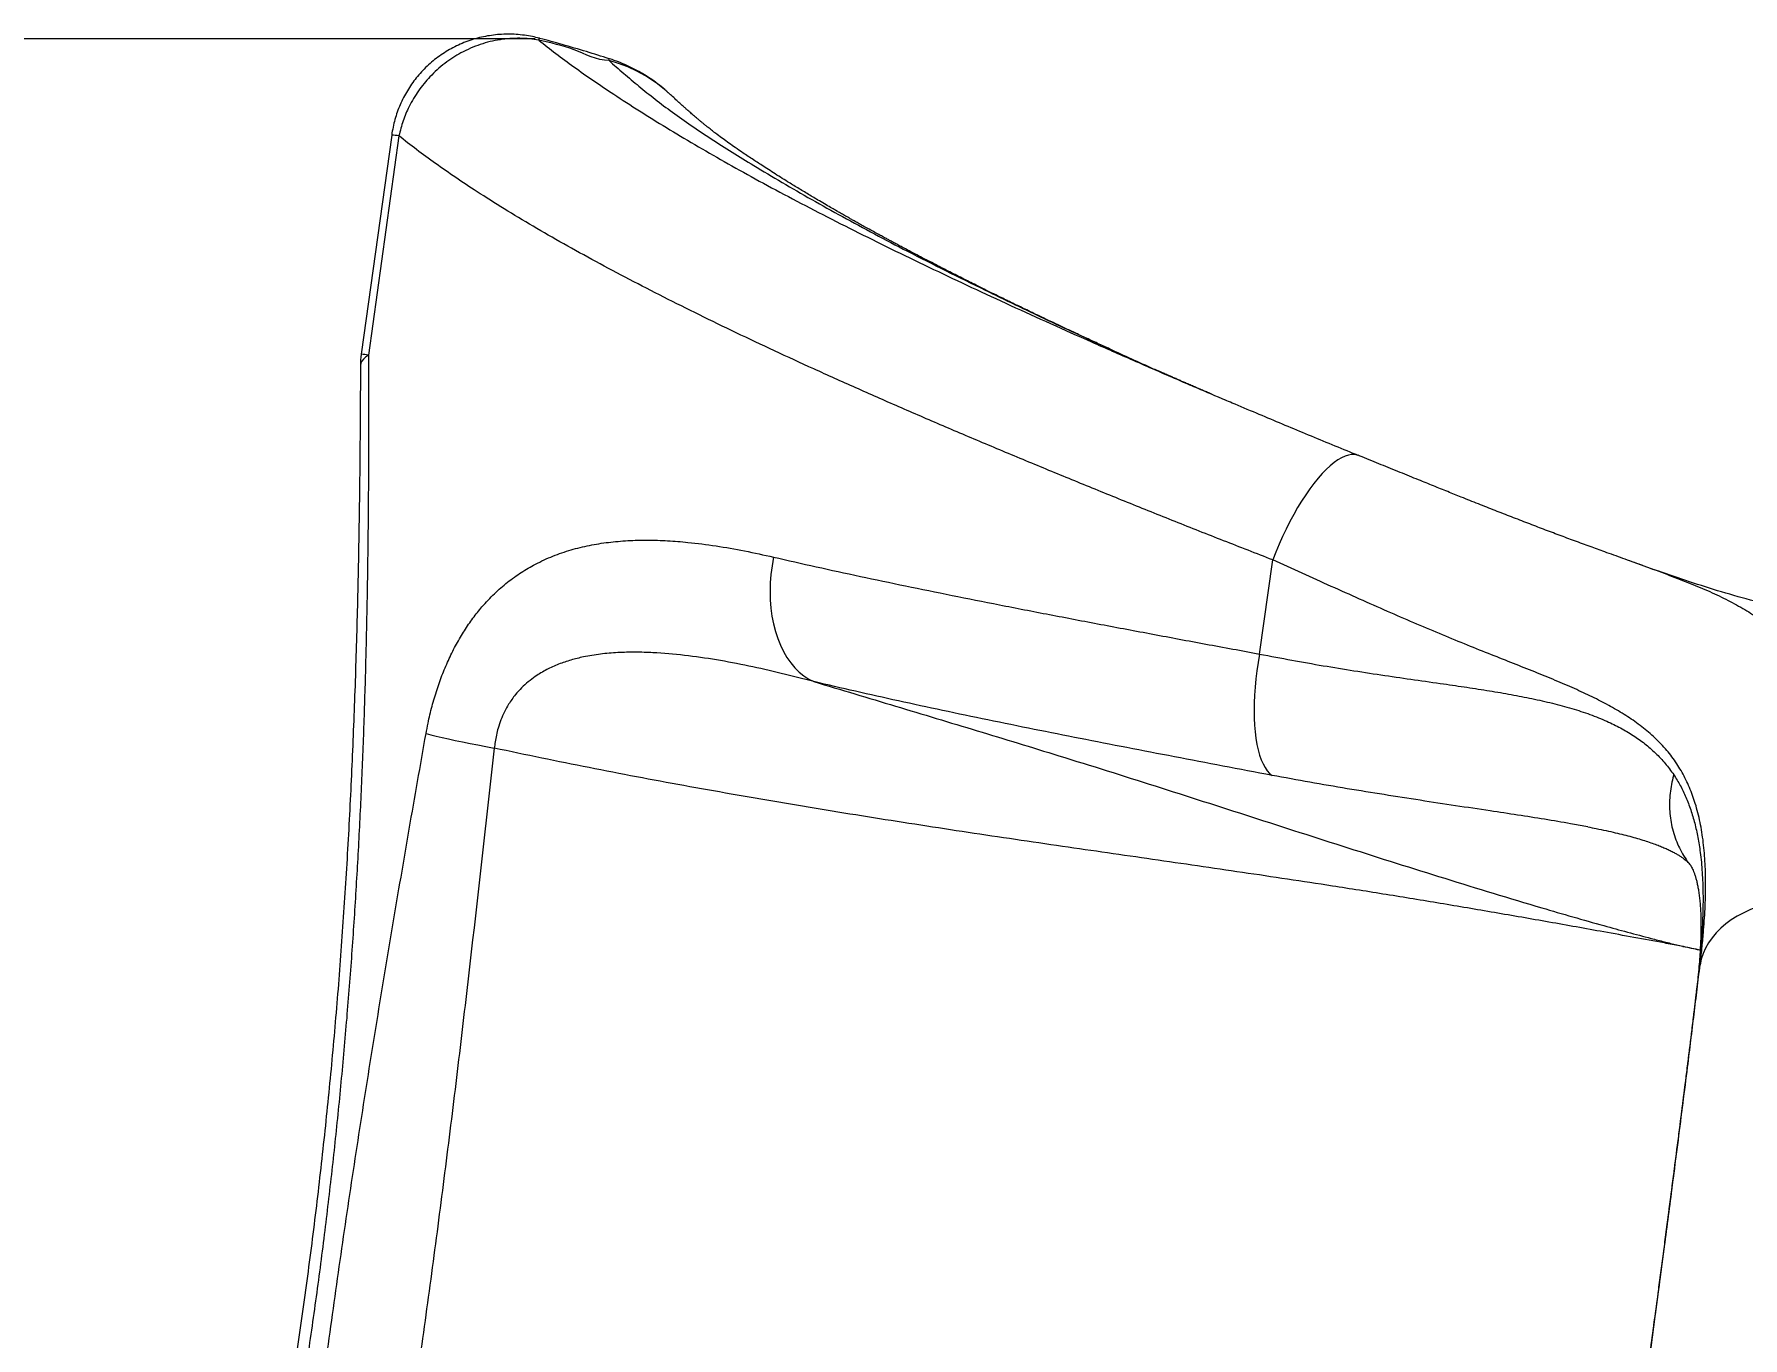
# Model space of a CAD drawing. Header units: millimetres. Extents: x -7151 to 6134, y -5040 to 5562.
# Drawn here: x -2686 to -1685, y 2914 to 3678 of the extents above; entities that cross this region are included whole.
import ezdxf

# ---------------------------------------------------------------- set-up
doc = ezdxf.new("R2010")
doc.units = ezdxf.units.MM
doc.layers.add('DIKOM_ОБЪЕКТ', color=7, linetype='Continuous')
doc.layers.add('DIKOM_РАЗМЕР_ОБЪЕКТА', color=7, linetype='Continuous')
doc.styles.add('style1', font='arial.ttf', dxfattribs={"width": 0.8})
doc.dimstyles.new('1-50', dxfattribs={"dimtxt": 300, "dimasz": 200, "dimexe": 100, "dimexo": 0, "dimgap": 100, "dimtad": 1, "dimtxsty": 'style1', "dimcen": 200, "dimclrd": 7, "dimclre": 7, "dimclrt": 7, "dimadec": 1, "dimazin": 2, "dimtfac": 1, "dimtmove": 0, "dimatfit": 2, "dimfxl": 0, "dimlwd": 25, "dimlwe": 18, "dimarcsym": 0})

# ---------------------------------------------------------------- blocks, each defined once
blk = doc.blocks.new('*D1')
at = {"layer": 'Defpoints', "color": 0, "transparency": 16777216}
for p in [(-2392.4, 3674.7), (-6010.8, -1738.9), (-3202.9, -1738.9)]:
    blk.add_point(p, dxfattribs=at)
at = {"layer": 'DIKOM_РАЗМЕР_ОБЪЕКТА', "color": 7, "lineweight": 18, "transparency": 16777216}
for p, q in [((-2392.4, 3674.7), (-6110.8, 3674.7)), ((-3202.9, -1738.9), (-6110.8, -1738.9))]:
    blk.add_line(p, q, dxfattribs=at)
at = {"layer": 'DIKOM_РАЗМЕР_ОБЪЕКТА', "color": 7, "lineweight": 25, "transparency": 16777216}
blk.add_line((-6010.8, 3474.7), (-6010.8, -1538.9), dxfattribs=at)
at = {"layer": 'DIKOM_РАЗМЕР_ОБЪЕКТА', "color": 7, "transparency": 16777216}
for points in [[(-6044.2, 3474.7), (-5977.5, 3474.7), (-6010.8, 3674.7)], [(-6044.2, -1538.9), (-5977.5, -1538.9), (-6010.8, -1738.9)]]:
    blk.add_solid(points, dxfattribs=at)
at = {"layer": 'DIKOM_РАЗМЕР_ОБЪЕКТА', "color": 7, "transparency": 16777216, "insert": (-6264, 967.9), "char_height": 300, "attachment_point": 5, "rotation": 90, "style": 'style1'}
blk.add_mtext('5400', dxfattribs=at)

msp = doc.modelspace()

# ---------------------------------------------------------------- linework, layer by layer
at = {"layer": 'DIKOM_ОБЪЕКТ', "color": 7, "linetype": 'Continuous', "lineweight": 15}
for p, q in [((-2349.113, 3662.121), (-2349.153, 3662.134)), ((-2314.088, 3642.905), (-2314.439, 3643.241)), ((-2476.378, 3618.425), (-2494.238, 3490.041)), ((-2472.182, 3617.948), (-2490.042, 3489.565)), ((-1967.949, 3314.436), (-1960.281, 3369.558)), ((-1775.692, 3213.126), (-1776.876, 3213.348)), ((-1711.934, 3118.167), (-1709.958, 3132.366)), ((-1712.121, 3116.847), (-1711.934, 3118.167))]:
    msp.add_line(p, q, dxfattribs=at)
at = {"layer": 'DIKOM_ОБЪЕКТ', "color": 7, "linetype": 'Continuous', "lineweight": 15, "flags": 128}
for points in [[(-2314.439, 3643.241), (-2315.648, 3644.398), (-2321.495, 3649.034), (-2327.763, 3653.132), (-2332.791, 3655.883), (-2338.002, 3658.292), (-2343.471, 3660.374), (-2349.082, 3662.072), (-2349.082, 3662.072), (-2349.082, 3662.072)], [(-2490.042, 3489.565), (-2491.652, 3488.413), (-2492.931, 3487.224), (-2493.871, 3486.006), (-2494.465, 3484.769), (-2494.709, 3483.52), (-2494.715, 3483.284)], [(-1910.308, 3430.736), (-1910.751, 3430.9), (-1912.375, 3431.261), (-1914.12, 3431.295), (-1915.979, 3431.001), (-1917.943, 3430.381), (-1920.001, 3429.437), (-1922.143, 3428.175), (-1924.359, 3426.602), (-1926.637, 3424.724), (-1928.966, 3422.551), (-1931.334, 3420.095), (-1933.729, 3417.367), (-1936.14, 3414.381), (-1938.554, 3411.152), (-1940.959, 3407.697), (-1943.344, 3404.032), (-1945.695, 3400.176), (-1948.002, 3396.149), (-1950.253, 3391.97), (-1952.436, 3387.661), (-1954.541, 3383.243), (-1956.556, 3378.737), (-1958.473, 3374.168), (-1960.281, 3369.558)], [(-2252.709, 3371.224), (-2253.591, 3366.17), (-2254.225, 3361.107), (-2254.61, 3356.064), (-2254.741, 3351.067), (-2254.619, 3346.144), (-2254.244, 3341.321), (-2253.618, 3336.625), (-2252.746, 3332.08), (-2251.63, 3327.711), (-2250.278, 3323.542), (-2248.696, 3319.595), (-2246.894, 3315.892), (-2244.88, 3312.452), (-2242.667, 3309.295), (-2240.265, 3306.437), (-2237.688, 3303.893), (-2234.95, 3301.678), (-2232.065, 3299.803), (-2229.049, 3298.279)], [(-1967.949, 3314.436), (-1968.791, 3309.561), (-1969.511, 3304.692), (-1970.105, 3299.853), (-1970.571, 3295.07), (-1970.906, 3290.365), (-1971.109, 3285.763), (-1971.179, 3281.286), (-1971.114, 3276.957), (-1970.917, 3272.797), (-1970.587, 3268.827), (-1970.126, 3265.068), (-1969.536, 3261.538), (-1968.822, 3258.254), (-1967.985, 3255.234), (-1967.031, 3252.492), (-1965.963, 3250.041), (-1964.788, 3247.895), (-1963.511, 3246.064), (-1962.139, 3244.556), (-1960.679, 3243.381)], [(-2456.275, 3267.829), (-2453.425, 3267.112), (-2450.267, 3266.353), (-2446.817, 3265.556), (-2443.094, 3264.725), (-2439.119, 3263.865), (-2434.914, 3262.981), (-2430.502, 3262.077), (-2425.908, 3261.158), (-2421.157, 3260.231), (-2416.275, 3259.298)], [(-1633.364, 3170.121), (-1638.311, 3170.667), (-1643.271, 3170.971), (-1648.217, 3171.03), (-1653.125, 3170.845), (-1657.97, 3170.417), (-1662.727, 3169.747), (-1667.373, 3168.84), (-1671.883, 3167.699), (-1676.235, 3166.331), (-1680.408, 3164.742), (-1684.379, 3162.941), (-1688.129, 3160.936), (-1691.638, 3158.738), (-1694.891, 3156.358), (-1697.868, 3153.808), (-1700.557, 3151.1), (-1702.942, 3148.249), (-1705.012, 3145.269), (-1706.757, 3142.175), (-1708.167, 3138.982), (-1709.236, 3135.707), (-1709.958, 3132.366)]]:
    msp.add_lwpolyline(points, dxfattribs=at)
at = {"layer": 'DIKOM_ОБЪЕКТ', "color": 7, "linetype": 'Continuous', "lineweight": 15}
for centre, radius, start, end in [((-2392.449, 3674.75), 2.399, 340.597011, 11.3099), ((-2480.883, 3560.032), 58.566, 81.456637, 85.588612), ((-2444.715, 3483.152), 50, 172.080054, 179.841024), ((-2498.764, 3431.459), 58.757, 81.463866, 85.582843)]:
    msp.add_arc(centre, radius, start, end, dxfattribs=at)
for points, knots in [([(-2390.106, 3675.195), (-2391.365, 3675.509), (-2394.183, 3676.214), (-2398.65, 3676.931), (-2403.471, 3677.416), (-2408.334, 3677.566), (-2413.189, 3677.386), (-2417.969, 3676.876), (-2422.663, 3676.05), (-2427.274, 3674.914), (-2431.824, 3673.457), (-2436.27, 3671.686), (-2440.534, 3669.632), (-2444.599, 3667.314), (-2448.47, 3664.748), (-2452.18, 3661.907), (-2455.709, 3658.798), (-2458.991, 3655.473), (-2462.004, 3651.967), (-2464.751, 3648.297), (-2467.258, 3644.433), (-2469.518, 3640.372), (-2471.489, 3636.181), (-2473.156, 3631.895), (-2474.54, 3627.532), (-2475.599, 3623.054), (-2476.215, 3620.002), (-2476.374, 3618.439), (-2476.377, 3618.419)], [0, 0, 0, 0, 0.0333306, 0.0746026, 0.11609758, 0.15776263, 0.19948554, 0.24082018, 0.28116864, 0.32184364, 0.36275532, 0.40379426, 0.44469926, 0.48426677, 0.52391542, 0.56393754, 0.60423095, 0.64464573, 0.68387447, 0.72289065, 0.76233015, 0.80214622, 0.84218708, 0.88122547, 0.92022258, 0.95964741, 0.99947868, 1, 1, 1, 1]), ([(-2390.186, 3673.953), (-2392.025, 3674.252), (-2395.704, 3674.851), (-2401.379, 3675.163), (-2407.138, 3675.022), (-2412.968, 3674.371), (-2418.768, 3673.216), (-2424.556, 3671.543), (-2430.264, 3669.343), (-2435.673, 3666.702), (-2440.701, 3663.707), (-2445.384, 3660.399), (-2449.84, 3656.687), (-2453.891, 3652.723), (-2457.502, 3648.605), (-2460.717, 3644.358), (-2463.635, 3639.854), (-2466.807, 3634.041), (-2469.951, 3626.778), (-2471.434, 3620.909), (-2472.182, 3617.948)], [0, 0, 0, 0, 0.05254574, 0.10509258, 0.15914697, 0.213204, 0.26778019, 0.32235081, 0.37866197, 0.43497103, 0.48621018, 0.53744796, 0.590138, 0.64282687, 0.69031579, 0.7378053, 0.78644418, 0.835085, 0.916823, 1, 1, 1, 1]), ([(-2349.153, 3662.134), (-2349.153, 3662.134), (-2356.271, 3662.134), (-2369.384, 3669.445), (-2383.25, 3672.45), (-2390.186, 3673.953)], [0, 0, 0, 0, 0.00001116, 0.49975276, 1, 1, 1, 1]), ([(-2390.186, 3673.953), (-2386.926, 3671.374), (-2380.406, 3666.215), (-2369.689, 3658.344), (-2358.336, 3650.381), (-2345.555, 3641.789), (-2331.345, 3632.593), (-2315.553, 3622.779), (-2299, 3612.882), (-2281.678, 3602.901), (-2263.388, 3592.732), (-2244.123, 3582.376), (-2223.928, 3571.837), (-2202.987, 3561.212), (-2181.343, 3550.509), (-2159.253, 3539.843), (-2136.757, 3529.22), (-2113.9, 3518.64), (-2090.472, 3507.992), (-2066.524, 3497.282), (-2041.811, 3486.403), (-2021.838, 3477.696), (-2009.867, 3472.561), (-2006.623, 3471.17)], [0, 0, 0, 0, 0.04173445, 0.08346929, 0.12536074, 0.16725364, 0.21765238, 0.26808968, 0.31853302, 0.36895617, 0.41934232, 0.47111137, 0.5229246, 0.57475277, 0.62656552, 0.67833329, 0.72848126, 0.77867027, 0.82887298, 0.87906142, 0.92920856, 0.98081368, 1, 1, 1, 1]), ([(-2349.003, 3663.148), (-2353.435, 3664.545), (-2362.575, 3667.426), (-2376.098, 3671.372), (-2385.369, 3673.991), (-2389.922, 3675.135), (-2390.107, 3675.182)], [0, 0, 0, 0, 0.32542098, 0.67118883, 0.98666066, 1, 1, 1, 1]), ([(-2349.082, 3662.072), (-2349.096, 3662.086), (-2349.114, 3662.105), (-2349.114, 3662.118), (-2349.113, 3662.121)], [0, 0, 0, 0, 0.77859535, 1, 1, 1, 1]), ([(-2349.113, 3662.121), (-2349.016, 3662.604), (-2348.892, 3663.214), (-2348.972, 3663.197), (-2348.989, 3663.194)], [0, 0, 0, 0, 0.79037118, 1, 1, 1, 1]), ([(-2349.082, 3662.072), (-2346.237, 3659.57), (-2340.552, 3654.571), (-2331.619, 3647.03), (-2322.177, 3639.445), (-2312.053, 3631.8), (-2301.034, 3624.083), (-2289.268, 3616.308), (-2277.051, 3608.488), (-2263.268, 3599.952), (-2247.787, 3590.691), (-2230.455, 3580.695), (-2212.426, 3570.648), (-2193.71, 3560.554), (-2173.594, 3550.025), (-2152.027, 3539.052), (-2128.963, 3527.633), (-2105.217, 3516.172), (-2080.854, 3504.681), (-2055.839, 3493.156), (-2037.81, 3484.955), (-2027.971, 3480.573), (-2026.838, 3480.069)], [0, 0, 0, 0, 0.04433289, 0.08859619, 0.1327711, 0.17686632, 0.2209262, 0.26498333, 0.30901297, 0.35299942, 0.40822082, 0.46334034, 0.51834245, 0.57321688, 0.62797877, 0.68899241, 0.74989779, 0.81067498, 0.87130459, 0.93177859, 0.99214305, 1, 1, 1, 1]), ([(-2314.068, 3642.927), (-2314.517, 3643.354), (-2316.264, 3645.017), (-2319.55, 3647.695), (-2323.862, 3650.903), (-2328.3, 3653.778), (-2332.804, 3656.353), (-2337.433, 3658.679), (-2342.256, 3660.779), (-2346.037, 3662.246), (-2348.225, 3662.958), (-2348.716, 3663.118)], [0, 0, 0, 0, 0.0460287, 0.17901206, 0.31421452, 0.44490499, 0.57121357, 0.69921263, 0.82920101, 0.9616423, 1, 1, 1, 1]), ([(-2055.238, 3492.908), (-2055.677, 3493.109), (-2058.523, 3494.41), (-2063.859, 3496.873), (-2071.061, 3500.21), (-2077.953, 3503.428), (-2084.293, 3506.405), (-2090.079, 3509.139), (-2095.323, 3511.631), (-2100.032, 3513.88), (-2104.215, 3515.888), (-2107.877, 3517.654), (-2111.032, 3519.18), (-2113.871, 3520.559), (-2116.927, 3522.047), (-2120.57, 3523.829), (-2124.858, 3525.936), (-2129.41, 3528.185), (-2135.247, 3531.087), (-2142.274, 3534.61), (-2150.59, 3538.826), (-2159.112, 3543.199), (-2167.847, 3547.739), (-2174.584, 3551.291), (-2179.198, 3553.749), (-2181.598, 3555.032), (-2183.714, 3556.169), (-2185.692, 3557.235), (-2187.821, 3558.387), (-2190.384, 3559.78), (-2193.392, 3561.423), (-2196.586, 3563.179), (-2199.65, 3564.875), (-2202.402, 3566.408), (-2204.787, 3567.743), (-2206.81, 3568.882), (-2208.907, 3570.067), (-2211.092, 3571.307), (-2213.458, 3572.658), (-2215.899, 3574.058), (-2218.716, 3575.684), (-2222.116, 3577.661), (-2226.726, 3580.366), (-2232.304, 3583.68), (-2238.5, 3587.425), (-2243.938, 3590.767), (-2248.662, 3593.713), (-2252.742, 3596.289), (-2256.603, 3598.758), (-2260.002, 3600.958), (-2263.095, 3602.982), (-2266.075, 3604.951), (-2269.107, 3606.977), (-2272.503, 3609.271), (-2276.117, 3611.752), (-2279.788, 3614.335), (-2283.302, 3616.886), (-2285.979, 3618.903), (-2287.924, 3620.403), (-2288.99, 3621.236), (-2289.966, 3622.006), (-2290.997, 3622.827), (-2292.184, 3623.781), (-2293.468, 3624.827), (-2294.768, 3625.898), (-2296.019, 3626.941), (-2297.223, 3627.955), (-2298.394, 3628.951), (-2299.543, 3629.936), (-2300.678, 3630.919), (-2301.802, 3631.899), (-2302.944, 3632.904), (-2304.219, 3634.032), (-2305.787, 3635.431), (-2307.711, 3637.162), (-2310.001, 3639.242), (-2312.267, 3641.318), (-2313.77, 3642.705), (-2314.398, 3643.285)], [0, 0, 0, 0, 0.00358944, 0.02322753, 0.04363748, 0.06270802, 0.08037886, 0.09664576, 0.11150791, 0.12496393, 0.13701187, 0.14765038, 0.15688037, 0.16472244, 0.17286412, 0.18420748, 0.19744258, 0.21163538, 0.22567601, 0.251045, 0.27690978, 0.30412138, 0.3327572, 0.36216448, 0.37120483, 0.37933473, 0.38654296, 0.39282903, 0.39964939, 0.40852847, 0.41946497, 0.43114346, 0.44225725, 0.45211546, 0.4607194, 0.46806945, 0.47416755, 0.48371824, 0.49219523, 0.50048965, 0.51105497, 0.52403224, 0.53928023, 0.56429127, 0.58964124, 0.61392273, 0.63139325, 0.64914708, 0.6662682, 0.68185376, 0.69435779, 0.70810547, 0.72283204, 0.73669273, 0.75685019, 0.77678805, 0.79633989, 0.81896067, 0.82728953, 0.83421108, 0.83990239, 0.84640992, 0.85432457, 0.86326847, 0.87199522, 0.88040666, 0.88850448, 0.89634423, 0.90407604, 0.91170919, 0.91924456, 0.92668334, 0.93463648, 0.94447941, 0.95687428, 0.97140093, 0.98805858, 1, 1, 1, 1]), ([(-1960.281, 3369.558), (-1969.902, 3373.306), (-1989.151, 3380.806), (-2017.505, 3392.043), (-2045.445, 3403.251), (-2072.891, 3414.409), (-2100.082, 3425.605), (-2126.974, 3436.83), (-2153.524, 3448.093), (-2179.438, 3459.282), (-2204.668, 3470.391), (-2228.948, 3481.317), (-2252.274, 3492.062), (-2274.658, 3502.626), (-2296.291, 3513.109), (-2317.137, 3523.502), (-2337.359, 3533.9), (-2356.909, 3544.299), (-2375.745, 3554.693), (-2393.656, 3564.987), (-2410.609, 3575.176), (-2425.668, 3584.689), (-2439.007, 3593.544), (-2450.797, 3601.761), (-2461.941, 3609.908), (-2468.769, 3615.268), (-2472.182, 3617.948)], [0, 0, 0, 0, 0.04213603, 0.08430688, 0.12648987, 0.16866157, 0.21079742, 0.2541655, 0.29757139, 0.34099028, 0.38439655, 0.42776464, 0.46992485, 0.51212038, 0.5543274, 0.59652309, 0.63868357, 0.68206924, 0.72549315, 0.76892969, 0.81235374, 0.85573959, 0.89174648, 0.92775372, 0.96387683, 1, 1, 1, 1]), ([(-2494.707, 3483.284), (-2494.727, 3477.321), (-2494.773, 3463.284), (-2494.923, 3441.143), (-2495.153, 3416.913), (-2495.475, 3392.957), (-2495.893, 3369.229), (-2496.408, 3345.735), (-2497.03, 3322.262), (-2497.764, 3298.833), (-2498.612, 3275.472), (-2499.579, 3252.199), (-2500.668, 3229.036), (-2501.884, 3206.003), (-2503.225, 3183.117), (-2504.697, 3160.395), (-2506.299, 3137.854), (-2508.035, 3115.508), (-2509.906, 3093.359), (-2511.923, 3071.289), (-2514.088, 3049.221), (-2516.412, 3027.107), (-2518.886, 3005.013), (-2521.511, 2982.964), (-2524.286, 2960.955), (-2527.214, 2938.984), (-2530.293, 2917.071), (-2533.525, 2895.2), (-2536.912, 2873.337), (-2540.46, 2851.438), (-2544.168, 2829.509), (-2548.028, 2807.581), (-2552.036, 2785.691), (-2556.183, 2763.866), (-2560.479, 2742.055), (-2564.93, 2720.215), (-2569.542, 2698.3), (-2574.307, 2676.327), (-2579.225, 2654.292), (-2584.289, 2632.191), (-2589.502, 2610.019), (-2594.857, 2587.772), (-2600.353, 2565.445), (-2605.986, 2543.036), (-2611.752, 2520.538), (-2617.649, 2497.95), (-2623.67, 2475.267), (-2629.815, 2452.481), (-2636.078, 2429.598), (-2641.66, 2409.417), (-2645.167, 2396.907), (-2646.538, 2392.019)], [0, 0, 0, 0, 0.01668986, 0.03928128, 0.06166474, 0.08396475, 0.10556337, 0.12710008, 0.14855704, 0.16991692, 0.19116298, 0.21227985, 0.23325357, 0.25407109, 0.27472046, 0.29519113, 0.31547358, 0.33555941, 0.35544151, 0.37514285, 0.39497835, 0.41483308, 0.43464697, 0.45442632, 0.47417715, 0.49390604, 0.51362162, 0.53326575, 0.55294691, 0.57271334, 0.59253994, 0.61240147, 0.63227178, 0.65211784, 0.671934, 0.69190951, 0.7119878, 0.73217701, 0.75248497, 0.77291923, 0.79348735, 0.81419724, 0.83505579, 0.85607071, 0.87724895, 0.89859755, 0.92012325, 0.94183219, 0.96374158, 0.98583331, 1, 1, 1, 1]), ([(-2490.042, 3489.565), (-2490, 3477.652), (-2489.914, 3453.825), (-2490.002, 3417.812), (-2490.29, 3381.568), (-2490.83, 3345.084), (-2491.649, 3308.378), (-2492.781, 3271.467), (-2494.258, 3234.367), (-2496.107, 3197.093), (-2498.349, 3159.716), (-2501.006, 3122.257), (-2504.102, 3084.736), (-2507.647, 3047.171), (-2511.65, 3009.594), (-2516.176, 2971.547), (-2521.258, 2933.052), (-2526.911, 2894.134), (-2533.06, 2855.306), (-2540.012, 2814.768), (-2547.846, 2772.562), (-2556.612, 2728.739), (-2565.928, 2685.149), (-2575.751, 2641.837), (-2586.102, 2598.562), (-2596.951, 2555.344), (-2608.239, 2512.189), (-2619.839, 2469.384), (-2631.673, 2426.918), (-2639.702, 2398.919), (-2643.716, 2384.923)], [0, 0, 0, 0, 0.03297277, 0.0659486, 0.09892096, 0.13202015, 0.16512296, 0.19822156, 0.23144138, 0.26467006, 0.2978983, 0.33111713, 0.36434188, 0.39757684, 0.43081144, 0.46403588, 0.4985456, 0.5330671, 0.56758856, 0.60209852, 0.64150146, 0.68092762, 0.72036313, 0.75979245, 0.79919773, 0.83934346, 0.87950839, 0.91968172, 0.95985089, 1, 1, 1, 1]), ([(-1996.285, 3466.719), (-1996.312, 3466.731), (-1997.275, 3467.14), (-1998.996, 3467.883), (-2001.304, 3468.874), (-2003.367, 3469.764), (-2005.54, 3470.704), (-2008.014, 3471.778), (-2010.56, 3472.886), (-2012.855, 3473.888), (-2014.979, 3474.819), (-2017.082, 3475.743), (-2019.172, 3476.663), (-2020.979, 3477.462), (-2022.556, 3478.16), (-2024.053, 3478.824), (-2025.419, 3479.433), (-2026.555, 3479.938), (-2026.908, 3480.096), (-2026.868, 3480.075), (-2026.855, 3480.068)], [0, 0, 0, 0, 0.002426826, 0.084937448, 0.154429889, 0.209631358, 0.271233559, 0.352680034, 0.43717208, 0.506966824, 0.566477713, 0.636050653, 0.705759358, 0.765254456, 0.809389875, 0.855375268, 0.914482428, 0.947769395, 0.982788368, 1, 1, 1, 1]), ([(-2006.623, 3471.17), (-2001.186, 3468.821), (-1995.079, 3466.183), (-1988.816, 3463.527), (-1988.128, 3463.236)], [0, 0, 0, 0, 0.89018453, 1, 1, 1, 1]), ([(-1910.269, 3430.753), (-1911.812, 3431.384), (-1918.083, 3433.947), (-1928.93, 3438.401), (-1942.747, 3444.111), (-1956.375, 3449.806), (-1970.111, 3455.583), (-1980.745, 3460.081), (-1986.825, 3462.677), (-1988.252, 3463.286)], [0, 0, 0, 0, 0.05787221, 0.23520307, 0.41076019, 0.5847438, 0.75946326, 0.94356231, 1, 1, 1, 1]), ([(-1743.886, 3366.443), (-1743.999, 3366.484), (-1747.679, 3367.813), (-1754.979, 3370.401), (-1765.038, 3373.999), (-1774.473, 3377.406), (-1783.36, 3380.669), (-1792.467, 3384.059), (-1801.589, 3387.501), (-1810.882, 3391.05), (-1820.35, 3394.709), (-1829.997, 3398.477), (-1839.823, 3402.358), (-1849.103, 3406.057), (-1857.87, 3409.583), (-1866.209, 3412.957), (-1875.51, 3416.722), (-1885.707, 3420.857), (-1896.747, 3425.348), (-1904.94, 3428.687), (-1909.476, 3430.546), (-1910.256, 3430.866)], [0, 0, 0, 0, 0.002367938, 0.076704092, 0.147958693, 0.203796183, 0.263453098, 0.320190695, 0.376992365, 0.433908731, 0.490996608, 0.548309811, 0.605902138, 0.663832504, 0.709396753, 0.756640192, 0.805360987, 0.865804992, 0.926492239, 0.98735596, 1, 1, 1, 1]), ([(-2456.275, 3267.829), (-2455.896, 3269.856), (-2454.884, 3275.271), (-2452.799, 3283.934), (-2449.92, 3293.657), (-2446.571, 3303.004), (-2442.763, 3311.929), (-2438.505, 3320.342), (-2433.837, 3328.225), (-2428.837, 3335.501), (-2423.005, 3342.815), (-2416.259, 3349.924), (-2408.562, 3356.618), (-2400.55, 3362.351), (-2391.702, 3367.511), (-2381.982, 3371.957), (-2371.379, 3375.583), (-2360.529, 3378.222), (-2349.426, 3379.989), (-2338.082, 3380.977), (-2326.511, 3381.25), (-2314.77, 3380.878), (-2301.438, 3379.819), (-2286.44, 3377.892), (-2269.737, 3374.996), (-2258.384, 3372.481), (-2252.709, 3371.224)], [0, 0, 0, 0, 0.01778143, 0.04749565, 0.077351, 0.10721303, 0.1369371, 0.16718862, 0.19755394, 0.2279415, 0.25822637, 0.29774476, 0.33739693, 0.37709655, 0.41667758, 0.46450349, 0.51242728, 0.56038941, 0.60826696, 0.65668263, 0.705142, 0.75361424, 0.80204919, 0.86801857, 0.93401948, 1, 1, 1, 1]), ([(-2252.709, 3371.224), (-2244.416, 3369.334), (-2227.823, 3365.552), (-2201.969, 3359.939), (-2175.455, 3354.358), (-2148.261, 3348.805), (-2120.138, 3343.212), (-2091.078, 3337.561), (-2061.098, 3331.832), (-2030.549, 3326.076), (-1999.531, 3320.288), (-1978.473, 3316.386), (-1967.949, 3314.436)], [0, 0, 0, 0, 0.09831231, 0.19671661, 0.2951529, 0.39355846, 0.49187036, 0.59342928, 0.69508782, 0.7967809, 0.89844045, 1, 1, 1, 1]), ([(-1709.958, 3132.366), (-1709.586, 3135.545), (-1708.842, 3141.904), (-1707.801, 3152.921), (-1706.953, 3165.312), (-1706.581, 3178.796), (-1706.864, 3191.783), (-1707.905, 3204.19), (-1709.792, 3215.962), (-1712.509, 3226.696), (-1716.05, 3236.412), (-1720.358, 3245.19), (-1725.586, 3253.361), (-1731.793, 3260.91), (-1738.98, 3267.888), (-1746.893, 3274.154), (-1755.454, 3279.823), (-1764.557, 3285.03), (-1774.346, 3289.984), (-1784.886, 3294.821), (-1796.169, 3299.636), (-1808.166, 3304.516), (-1820.717, 3309.493), (-1833.984, 3314.725), (-1847.949, 3320.327), (-1862.588, 3326.344), (-1877.638, 3332.687), (-1893.216, 3339.469), (-1909.331, 3346.622), (-1926.001, 3354.058), (-1942.971, 3361.69), (-1954.513, 3366.936), (-1960.281, 3369.558)], [0, 0, 0, 0, 0.02205062, 0.0441232, 0.07864195, 0.11318397, 0.1476978, 0.18327196, 0.21887911, 0.25444889, 0.28760932, 0.3208006, 0.35396194, 0.38819687, 0.42246291, 0.45670339, 0.48880686, 0.5209445, 0.55308784, 0.58519863, 0.61827597, 0.65138377, 0.68449129, 0.71756874, 0.75225528, 0.78697913, 0.82170325, 0.85638982, 0.89227328, 0.92819421, 0.96411538, 1, 1, 1, 1]), ([(-1571.057, 3328.534), (-1574.153, 3328.712), (-1582.333, 3329.182), (-1595.428, 3330.341), (-1610.158, 3331.985), (-1624.4, 3333.99), (-1638.245, 3336.335), (-1651.767, 3339.014), (-1665.024, 3342.013), (-1680.247, 3345.865), (-1697.302, 3350.733), (-1715.968, 3356.646), (-1733.942, 3362.792), (-1746.04, 3367.09), (-1752.106, 3369.353), (-1752.481, 3369.493)], [0, 0, 0, 0, 0.04924514, 0.13012739, 0.20794715, 0.28346987, 0.35735328, 0.43013674, 0.5022508, 0.57401659, 0.6817801, 0.78857045, 0.89287077, 0.993371, 1, 1, 1, 1]), ([(-1743.894, 3366.42), (-1741.158, 3365.44), (-1733.895, 3362.841), (-1723.046, 3358.778), (-1711.124, 3354.029), (-1700.007, 3349.127), (-1689.662, 3343.947), (-1680.206, 3338.449), (-1671.428, 3332.399), (-1663.367, 3325.65), (-1656.074, 3318.094), (-1649.653, 3309.736), (-1644.124, 3300.482), (-1639.483, 3290.285), (-1635.746, 3279.173), (-1632.902, 3267.111), (-1630.918, 3254.114), (-1629.852, 3241.277), (-1629.472, 3228.837), (-1629.575, 3217.007), (-1630.1, 3204.685), (-1630.972, 3192.693), (-1632.063, 3181.173), (-1632.93, 3173.807), (-1633.364, 3170.121)], [0, 0, 0, 0, 0.02780192, 0.07379793, 0.11973697, 0.1673568, 0.21502704, 0.2627016, 0.31032753, 0.36101905, 0.41173897, 0.46242721, 0.51428419, 0.56617634, 0.61803095, 0.67014583, 0.72229913, 0.77441425, 0.81455561, 0.85473102, 0.89490718, 0.93505071, 0.96750884, 1, 1, 1, 1]), ([(-1714.981, 2294.977), (-1714.881, 2294.95), (-1713.775, 2294.649), (-1711.606, 2294.377), (-1708.539, 2294.186), (-1705.525, 2294.333), (-1702.609, 2294.759), (-1699.817, 2295.446), (-1697.18, 2296.365), (-1694.722, 2297.479), (-1692.468, 2298.747), (-1690.435, 2300.125), (-1688.631, 2301.563), (-1687.051, 2303.022), (-1685.682, 2304.469), (-1684.5, 2305.88), (-1683.48, 2307.245), (-1682.594, 2308.565), (-1681.818, 2309.848), (-1681.125, 2311.11), (-1680.498, 2312.37), (-1679.913, 2313.658), (-1679.351, 2315.023), (-1678.779, 2316.546), (-1678.148, 2318.401), (-1677.398, 2320.844), (-1676.604, 2323.731), (-1675.789, 2326.951), (-1674.999, 2330.269), (-1674.193, 2333.829), (-1673.355, 2337.683), (-1672.505, 2341.735), (-1671.635, 2346.014), (-1670.734, 2350.549), (-1669.805, 2355.344), (-1668.843, 2360.401), (-1667.849, 2365.728), (-1666.821, 2371.33), (-1665.761, 2377.19), (-1664.669, 2383.315), (-1663.545, 2389.698), (-1662.387, 2396.356), (-1661.195, 2403.281), (-1659.973, 2410.452), (-1658.726, 2417.844), (-1657.453, 2425.455), (-1656.152, 2433.303), (-1654.82, 2441.401), (-1653.457, 2449.749), (-1652.069, 2458.32), (-1650.654, 2467.117), (-1649.212, 2476.142), (-1647.745, 2485.382), (-1646.256, 2494.816), (-1644.746, 2504.441), (-1643.215, 2514.262), (-1641.66, 2524.288), (-1640.085, 2534.493), (-1638.496, 2544.849), (-1636.894, 2555.338), (-1635.276, 2565.989), (-1633.64, 2576.806), (-1631.988, 2587.792), (-1630.321, 2598.911), (-1628.644, 2610.165), (-1626.952, 2621.557), (-1625.248, 2633.083), (-1623.538, 2644.706), (-1621.821, 2656.419), (-1620.1, 2668.213), (-1618.371, 2680.108), (-1616.637, 2692.087), (-1614.9, 2704.13), (-1613.164, 2716.221), (-1611.431, 2728.339), (-1609.7, 2740.492), (-1607.969, 2752.692), (-1606.234, 2764.964), (-1604.498, 2777.3), (-1602.762, 2789.682), (-1601.028, 2802.094), (-1599.299, 2814.52), (-1597.578, 2826.942), (-1595.867, 2839.342), (-1594.167, 2851.702), (-1592.483, 2864.006), (-1590.815, 2876.239), (-1589.165, 2888.387), (-1587.533, 2900.46), (-1585.913, 2912.492), (-1584.303, 2924.504), (-1582.703, 2936.488), (-1581.12, 2948.409), (-1579.556, 2960.23), (-1578.017, 2971.917), (-1576.505, 2983.459), (-1575.014, 2994.887), (-1573.545, 3006.211), (-1572.097, 3017.425), (-1570.675, 3028.502), (-1569.277, 3039.444), (-1567.904, 3050.254), (-1566.558, 3060.916), (-1565.241, 3071.407), (-1563.953, 3081.73), (-1562.693, 3091.898), (-1561.461, 3101.911), (-1560.26, 3111.733), (-1559.096, 3121.331), (-1557.97, 3130.686), (-1556.877, 3139.836), (-1555.817, 3148.791), (-1554.79, 3157.549), (-1553.799, 3166.08), (-1552.844, 3174.386), (-1551.925, 3182.469), (-1551.042, 3190.331), (-1550.199, 3197.936), (-1549.395, 3205.29), (-1548.631, 3212.391), (-1547.903, 3219.261), (-1547.215, 3225.876), (-1546.569, 3232.218), (-1545.967, 3238.261), (-1545.406, 3244.039), (-1544.885, 3249.56), (-1544.403, 3254.834), (-1543.965, 3259.833), (-1543.568, 3264.563), (-1543.214, 3269.029), (-1542.902, 3273.239), (-1542.633, 3277.191), (-1542.408, 3280.895), (-1542.228, 3284.378), (-1542.094, 3287.693), (-1542.013, 3290.925), (-1542.003, 3293.892), (-1542.072, 3296.465), (-1542.202, 3298.533), (-1542.368, 3300.235), (-1542.571, 3301.743), (-1542.826, 3303.22), (-1543.144, 3304.699), (-1543.54, 3306.21), (-1544.031, 3307.776), (-1544.64, 3309.414), (-1545.394, 3311.137), (-1546.323, 3312.943), (-1547.456, 3314.821), (-1548.816, 3316.74), (-1550.421, 3318.661), (-1552.274, 3320.531), (-1554.363, 3322.297), (-1556.667, 3323.908), (-1559.157, 3325.322), (-1561.89, 3326.544), (-1564.829, 3327.526), (-1567.923, 3328.173), (-1570.01, 3328.474), (-1571.048, 3328.488), (-1571.054, 3328.488)], [0, 0, 0, 0, 0.00020679, 0.0022859, 0.00432553, 0.00632914, 0.00829911, 0.01023747, 0.01214449, 0.01402002, 0.01586178, 0.01766893, 0.01944334, 0.02119416, 0.0229404, 0.0247066, 0.02652412, 0.02843703, 0.03049724, 0.03276828, 0.03532908, 0.0382847, 0.0417845, 0.04606305, 0.0515451, 0.05921143, 0.06961401, 0.07856331, 0.08697939, 0.0958943, 0.10441275, 0.11267019, 0.12083457, 0.12892744, 0.13695314, 0.14493424, 0.15288843, 0.16083036, 0.16877364, 0.17664683, 0.18452369, 0.19242407, 0.20033171, 0.2082242, 0.21608201, 0.22388741, 0.23167425, 0.23952617, 0.24736497, 0.25519832, 0.26303428, 0.27087784, 0.2787369, 0.28658391, 0.29439099, 0.30222857, 0.31008183, 0.31793474, 0.32576771, 0.33356571, 0.34133964, 0.34917744, 0.35700171, 0.36482032, 0.37264074, 0.38046837, 0.38831071, 0.39616107, 0.40396002, 0.41177119, 0.41959206, 0.42741548, 0.43523174, 0.44303328, 0.45082343, 0.4585757, 0.46634766, 0.47414801, 0.48197131, 0.48981236, 0.49766566, 0.5055255, 0.51338598, 0.52123972, 0.52908148, 0.53690563, 0.54470706, 0.55248085, 0.5602277, 0.56798644, 0.57579504, 0.58363297, 0.59148428, 0.59932969, 0.60714985, 0.61492906, 0.6226956, 0.63051208, 0.63831922, 0.64612469, 0.65393506, 0.66175619, 0.66959692, 0.67742271, 0.68522831, 0.6930752, 0.70094312, 0.70881072, 0.71665197, 0.72444746, 0.7322155, 0.74005695, 0.74788822, 0.75571711, 0.76355039, 0.77139428, 0.77925667, 0.78714451, 0.79495926, 0.80282001, 0.81070881, 0.81860806, 0.82649701, 0.83435644, 0.84215275, 0.85007788, 0.85800744, 0.86595104, 0.87392229, 0.88193688, 0.89001412, 0.89817556, 0.90636662, 0.91473253, 0.92334414, 0.93236279, 0.94221654, 0.95034499, 0.95612408, 0.96017145, 0.96356229, 0.96643346, 0.96892454, 0.97114116, 0.97316491, 0.97506146, 0.97688469, 0.97867869, 0.9804716, 0.98228309, 0.98412653, 0.98600272, 0.98790534, 0.98982573, 0.99175678, 0.99369383, 0.99582938, 0.99792937, 0.99998858, 1, 1, 1, 1]), ([(-1714.958, 2295.064), (-1714.893, 2295.022), (-1714.651, 2294.863), (-1714.09, 2295.505), (-1713.274, 2297.035), (-1712.312, 2299.588), (-1711.224, 2303.059), (-1710.022, 2307.427), (-1708.708, 2312.653), (-1707.289, 2318.694), (-1705.758, 2325.586), (-1704.1, 2333.391), (-1702.314, 2342.135), (-1700.402, 2351.825), (-1698.385, 2362.357), (-1696.286, 2373.603), (-1694.112, 2385.524), (-1691.87, 2398.071), (-1689.544, 2411.332), (-1687.113, 2425.415), (-1684.58, 2440.33), (-1681.946, 2456.069), (-1679.239, 2472.458), (-1676.494, 2489.294), (-1673.716, 2506.536), (-1670.911, 2524.135), (-1668.058, 2542.227), (-1665.134, 2560.958), (-1662.143, 2580.319), (-1659.086, 2600.292), (-1656.001, 2620.649), (-1652.922, 2641.155), (-1649.855, 2661.771), (-1646.804, 2682.454), (-1643.748, 2703.36), (-1640.662, 2724.651), (-1637.551, 2746.303), (-1634.422, 2768.288), (-1631.308, 2790.352), (-1628.092, 2813.363), (-1624.782, 2837.285), (-1621.39, 2862.062), (-1618.025, 2886.901), (-1614.697, 2911.74), (-1611.414, 2936.513), (-1608.372, 2959.742), (-1605.562, 2981.425), (-1602.976, 3001.593), (-1600.459, 3021.433), (-1597.993, 3041.094), (-1595.583, 3060.531), (-1593.237, 3079.704), (-1590.981, 3098.387), (-1588.843, 3116.359), (-1586.821, 3133.608), (-1584.915, 3150.133), (-1583.108, 3166.076), (-1581.388, 3181.552), (-1579.761, 3196.515), (-1578.233, 3210.922), (-1576.822, 3224.602), (-1575.544, 3237.412), (-1574.397, 3249.348), (-1573.38, 3260.422), (-1572.481, 3270.722), (-1571.699, 3280.316), (-1571.036, 3289.156), (-1570.499, 3297.208), (-1570.092, 3304.371), (-1569.817, 3310.571), (-1569.673, 3315.822), (-1569.654, 3320.152), (-1569.763, 3323.597), (-1569.997, 3326.198), (-1570.377, 3327.813), (-1570.735, 3328.536), (-1571.002, 3328.419), (-1571.055, 3328.395)], [0, 0, 0, 0, 0.004775892, 0.017982161, 0.031567324, 0.045165082, 0.058762899, 0.072348151, 0.085574672, 0.098812682, 0.112050622, 0.125277089, 0.138889128, 0.152513661, 0.166138224, 0.179750252, 0.192977836, 0.206216983, 0.219456117, 0.232683772, 0.246296073, 0.259920918, 0.273545687, 0.287158045, 0.300368581, 0.313590526, 0.326812438, 0.340022965, 0.353616024, 0.367221668, 0.380827103, 0.39442029, 0.407631997, 0.420855134, 0.434078291, 0.447289981, 0.460885247, 0.474492931, 0.48810085, 0.501696058, 0.516978866, 0.532270419, 0.547553212, 0.56316597, 0.578788318, 0.59440111, 0.60763002, 0.620870436, 0.634110856, 0.647339807, 0.660953146, 0.674579025, 0.688205015, 0.701818367, 0.715024693, 0.728242312, 0.741459963, 0.754666166, 0.768254793, 0.781855731, 0.795456689, 0.809045208, 0.822273177, 0.835512593, 0.848752027, 0.861979925, 0.875594009, 0.889220635, 0.902847341, 0.916461501, 0.929684894, 0.942919755, 0.956154537, 0.969377769, 0.982987303, 0.996609257, 1, 1, 1, 1]), ([(-2229.049, 3298.279), (-2235.435, 3299.927), (-2248.217, 3303.226), (-2267.227, 3307.532), (-2286.119, 3311.141), (-2304.853, 3313.829), (-2320.697, 3315.187), (-2333.706, 3315.59), (-2343.956, 3315.373), (-2354.097, 3314.506), (-2363.25, 3313.006), (-2371.421, 3310.995), (-2378.623, 3308.575), (-2385.618, 3305.427), (-2391.531, 3301.909), (-2396.396, 3298.257), (-2400.3, 3294.724), (-2404.231, 3290.394), (-2407.611, 3285.677), (-2410.393, 3280.663), (-2412.462, 3275.974), (-2414.016, 3271.389), (-2415.112, 3267.021), (-2415.846, 3263.11), (-2416.138, 3260.515), (-2416.275, 3259.298)], [0, 0, 0, 0, 0.08850961, 0.17714572, 0.26575576, 0.35425768, 0.44265343, 0.49236882, 0.54214757, 0.59188327, 0.6415403, 0.67868656, 0.71594109, 0.75311802, 0.79015517, 0.8141177, 0.83811469, 0.86204925, 0.89185147, 0.91251702, 0.93324344, 0.95389858, 0.96988606, 0.98587323, 1, 1, 1, 1]), ([(-1967.949, 3314.436), (-1961.673, 3313.224), (-1949.117, 3310.798), (-1930.686, 3307.572), (-1912.477, 3304.598), (-1894.581, 3301.887), (-1877.057, 3299.355), (-1861.034, 3297.073), (-1846.457, 3294.948), (-1833.245, 3292.903), (-1820.532, 3290.737), (-1808.219, 3288.358), (-1796.366, 3285.679), (-1785.029, 3282.615), (-1774.373, 3279.129), (-1764.873, 3275.323), (-1756.461, 3271.207), (-1749.04, 3266.833), (-1742.173, 3261.946), (-1735.916, 3256.489), (-1730.227, 3250.488), (-1726.998, 3246.022), (-1725.384, 3243.789)], [0, 0, 0, 0, 0.0565843, 0.11320524, 0.16979222, 0.22765372, 0.28555093, 0.34341352, 0.39167305, 0.43997778, 0.48827714, 0.53653195, 0.58639868, 0.63632825, 0.68624847, 0.73610077, 0.77954861, 0.82302181, 0.86646709, 0.9109675, 0.95549996, 1, 1, 1, 1]), ([(-2229.049, 3298.279), (-2213.138, 3293.511), (-2181.315, 3283.975), (-2133.452, 3269.528), (-2082.702, 3254.057), (-2029.133, 3237.229), (-1972.742, 3219.086), (-1916.252, 3200.889), (-1859.588, 3182.963), (-1809.619, 3167.706), (-1769.246, 3156.051), (-1745.269, 3149.593), (-1730.999, 3145.922), (-1724.899, 3144.387), (-1721.272, 3143.487), (-1720.071, 3143.191), (-1719.984, 3143.17)], [0, 0, 0, 0, 0.09457206, 0.18914875, 0.28372059, 0.3949539, 0.50620623, 0.61746949, 0.72872604, 0.8399647, 0.91054513, 0.96427441, 0.97907711, 0.99307153, 0.99949953, 1, 1, 1, 1]), ([(-1960.679, 3243.381), (-1970.286, 3245.198), (-1989.511, 3248.835), (-2017.847, 3254.237), (-2045.771, 3259.613), (-2073.191, 3264.967), (-2100.372, 3270.368), (-2127.254, 3275.832), (-2153.797, 3281.38), (-2179.653, 3286.963), (-2204.84, 3292.584), (-2220.982, 3296.381), (-2229.049, 3298.279)], [0, 0, 0, 0, 0.0983018, 0.19669749, 0.29512197, 0.39351423, 0.49181414, 0.59338249, 0.69505334, 0.79675913, 0.89843189, 1, 1, 1, 1]), ([(-2550.77, 2588.232), (-2548.811, 2607.439), (-2544.892, 2645.852), (-2538.695, 2703.474), (-2532.198, 2761.095), (-2525.382, 2818.265), (-2518.209, 2874.968), (-2510.63, 2931.206), (-2502.54, 2987.395), (-2493.99, 3043.567), (-2485.041, 3099.701), (-2475.737, 3155.804), (-2466.156, 3211.85), (-2459.568, 3249.169), (-2456.275, 3267.829)], [0, 0, 0, 0, 0.08449444, 0.16898887, 0.25351392, 0.33803853, 0.42062994, 0.50322068, 0.58589405, 0.66856863, 0.75140871, 0.83424958, 0.91712436, 1, 1, 1, 1]), ([(-2416.275, 3259.298), (-2420.472, 3221.886), (-2426.767, 3165.767), (-2435.464, 3090.96), (-2442.233, 3035.064), (-2449.324, 2979.391), (-2456.793, 2923.94), (-2464.718, 2868.543), (-2473.128, 2812.66), (-2481.973, 2756.303), (-2494.253, 2680.508), (-2503.697, 2623.715), (-2509.993, 2585.85)], [0, 0, 0, 0, 0.16609489, 0.24914924, 0.3322028, 0.41442068, 0.49663805, 0.57891325, 0.66118914, 0.74588543, 0.83058268, 1, 1, 1, 1]), ([(-1719.984, 3143.17), (-1720.06, 3143.184), (-1720.661, 3143.294), (-1724.298, 3143.965), (-1733.801, 3145.713), (-1748.68, 3148.444), (-1771.244, 3152.558), (-1798.516, 3157.451), (-1830.419, 3163.022), (-1862.161, 3168.402), (-1893.776, 3173.585), (-1932.371, 3179.674), (-1977.977, 3186.51), (-2030.638, 3194.138), (-2084.195, 3201.816), (-2138.713, 3209.842), (-2194.153, 3218.412), (-2249.674, 3227.5), (-2305.229, 3237.254), (-2360.785, 3247.701), (-2397.78, 3255.433), (-2416.275, 3259.298)], [0, 0, 0, 0, 0.00031838, 0.0025258, 0.01527716, 0.04028472, 0.06529243, 0.11084367, 0.15640751, 0.20198824, 0.24757522, 0.29314619, 0.3693295, 0.44551481, 0.52169895, 0.60140759, 0.68113521, 0.76086675, 0.84059097, 0.92030203, 1, 1, 1, 1]), ([(-1776.876, 3213.348), (-1779.826, 3213.909), (-1787.676, 3215.401), (-1801.007, 3217.625), (-1816.74, 3220.121), (-1834.094, 3222.74), (-1853.099, 3225.584), (-1873.823, 3228.727), (-1894.998, 3232.026), (-1916.567, 3235.535), (-1938.447, 3239.265), (-1953.272, 3242.01), (-1960.679, 3243.381)], [0, 0, 0, 0, 0.05504883, 0.14651894, 0.23800172, 0.3294223, 0.44103789, 0.55282909, 0.66470868, 0.77658911, 0.88838006, 1, 1, 1, 1]), ([(-1725.384, 3243.789), (-1725.436, 3243.601), (-1725.963, 3241.7), (-1726.791, 3238.062), (-1727.562, 3232.824), (-1727.896, 3227.552), (-1727.782, 3222.264), (-1727.207, 3217.046), (-1726.168, 3211.883), (-1724.648, 3206.835), (-1722.679, 3201.982), (-1720.259, 3197.433), (-1718.254, 3194.189), (-1716.928, 3192.557), (-1716.671, 3192.24)], [0, 0, 0, 0, 0.01030614, 0.10381855, 0.19733074, 0.2933642, 0.3893966, 0.48633346, 0.58327087, 0.6830269, 0.78278267, 0.87971845, 0.97665514, 1, 1, 1, 1]), ([(-1725.384, 3243.789), (-1724.073, 3241.689), (-1721.45, 3237.487), (-1718.177, 3230.612), (-1715.351, 3223.272), (-1713.023, 3215.421), (-1711.168, 3207.079), (-1709.654, 3197.517), (-1708.612, 3186.606), (-1708.15, 3174.238), (-1708.289, 3161.185), (-1708.999, 3147.454), (-1710.192, 3133.115), (-1711.353, 3123.149), (-1711.934, 3118.167)], [0, 0, 0, 0, 0.07159801, 0.1432385, 0.21483809, 0.28794779, 0.36110061, 0.43421442, 0.52729797, 0.62045734, 0.71355336, 0.80900992, 0.90453169, 1, 1, 1, 1]), ([(-1775.686, 3213.162), (-1774.049, 3212.848), (-1770.387, 3212.146), (-1765.033, 3211.024), (-1759.619, 3209.811), (-1754.579, 3208.588), (-1749.897, 3207.356), (-1745.565, 3206.118), (-1741.57, 3204.876), (-1737.9, 3203.632), (-1734.663, 3202.435), (-1731.776, 3201.273), (-1729.194, 3200.145), (-1726.805, 3199.003), (-1724.659, 3197.878), (-1722.78, 3196.796), (-1721.152, 3195.761), (-1719.742, 3194.768), (-1718.736, 3193.982), (-1717.919, 3193.28), (-1717.516, 3192.907), (-1716.884, 3192.288), (-1716.368, 3191.719), (-1716.073, 3191.392)], [0, 0, 0, 0, 0.04453251, 0.09963692, 0.15358161, 0.20646207, 0.2583876, 0.30948144, 0.35988849, 0.40977051, 0.45931605, 0.50346458, 0.54926388, 0.59767228, 0.64619549, 0.69518301, 0.74509652, 0.79655915, 0.85046463, 0.88352754, 0.91928017, 0.95367438, 1, 1, 1, 1]), ([(-1716.687, 3192.227), (-1716.458, 3191.921), (-1716.089, 3191.427), (-1715.668, 3190.813), (-1715.468, 3190.507), (-1715.098, 3189.908), (-1714.635, 3189.073), (-1714.044, 3187.832), (-1713.438, 3186.35), (-1712.883, 3184.769), (-1712.332, 3182.922), (-1711.809, 3180.87), (-1711.296, 3178.468), (-1710.817, 3175.751), (-1710.388, 3172.718), (-1710.022, 3169.37), (-1709.734, 3165.709), (-1709.533, 3161.739), (-1709.434, 3157.633), (-1709.432, 3153.35), (-1709.523, 3148.823), (-1709.72, 3143.873), (-1710.033, 3138.523), (-1710.462, 3132.832), (-1711.018, 3126.79), (-1711.575, 3121.445), (-1711.988, 3118.04), (-1712.135, 3116.834)], [0, 0, 0, 0, 0.030800018, 0.04960196, 0.072544599, 0.094945815, 0.148595647, 0.196590334, 0.241232983, 0.288657533, 0.327127376, 0.367892423, 0.408885764, 0.450235131, 0.492024082, 0.534301254, 0.577085503, 0.620368447, 0.664119154, 0.703397027, 0.744786655, 0.788496974, 0.833258857, 0.879075911, 0.925921905, 0.973757752, 1, 1, 1, 1]), ([(-1633.364, 3170.121), (-1634.011, 3164.855), (-1635.305, 3154.317), (-1637.371, 3137.764), (-1639.524, 3120.706), (-1641.788, 3102.949), (-1644.161, 3084.513), (-1646.643, 3065.409), (-1649.202, 3045.855), (-1651.812, 3026.079), (-1654.462, 3006.124), (-1657.146, 2986.031), (-1659.886, 2965.649), (-1662.7, 2944.82), (-1665.587, 2923.564), (-1668.542, 2901.906), (-1671.533, 2880.096), (-1674.524, 2858.378), (-1677.512, 2836.787), (-1680.489, 2815.358), (-1683.478, 2793.933), (-1686.503, 2772.349), (-1689.558, 2750.638), (-1692.64, 2728.837), (-1695.712, 2707.199), (-1698.741, 2685.98), (-1701.72, 2665.205), (-1704.647, 2644.894), (-1707.547, 2624.882), (-1710.443, 2605.017), (-1713.328, 2585.345), (-1716.199, 2565.905), (-1719.022, 2546.925), (-1721.945, 2527.423), (-1724.952, 2507.556), (-1728.033, 2487.409), (-1730.009, 2474.679), (-1730.996, 2468.316)], [0, 0, 0, 0, 0.02771594, 0.05545564, 0.08319517, 0.11091121, 0.13943206, 0.16797929, 0.19652636, 0.22504743, 0.25275908, 0.28049487, 0.30823039, 0.3359423, 0.36445703, 0.39299805, 0.4215388, 0.45005364, 0.47779088, 0.50555227, 0.53331352, 0.56105072, 0.58959545, 0.6181662, 0.6467367, 0.67528154, 0.70298979, 0.73072232, 0.75845466, 0.78616307, 0.81467511, 0.84321301, 0.87175104, 0.90026301, 0.93350161, 0.96676125, 1, 1, 1, 1]), ([(-1719.984, 3143.17), (-1719.898, 3143.153), (-1716.541, 3142.491), (-1713.173, 3141.842), (-1709.891, 3141.208)], [0, 0, 0, 0, 0.02571392, 1, 1, 1, 1]), ([(-1709.912, 3140.857), (-1710.035, 3140.885), (-1713.296, 3141.609), (-1716.649, 3142.391), (-1719.881, 3143.146), (-1719.984, 3143.17)], [0, 0, 0, 0, 0.03646542, 0.96914541, 1, 1, 1, 1]), ([(-1794.449, 2525.023), (-1793.576, 2530.526), (-1791.828, 2541.537), (-1789.102, 2558.963), (-1786.205, 2577.673), (-1783.126, 2597.782), (-1779.868, 2619.288), (-1776.8, 2639.75), (-1773.946, 2658.956), (-1771.32, 2676.752), (-1768.672, 2694.823), (-1765.745, 2714.945), (-1762.537, 2737.172), (-1759.054, 2761.513), (-1755.837, 2784.192), (-1752.895, 2805.099), (-1750.228, 2824.177), (-1747.577, 2843.263), (-1744.691, 2864.186), (-1741.582, 2886.895), (-1738.274, 2911.287), (-1735.277, 2933.588), (-1732.583, 2953.8), (-1730.18, 2971.975), (-1727.83, 2989.888), (-1725.311, 3009.236), (-1722.653, 3029.87), (-1719.888, 3051.585), (-1717.445, 3071.014), (-1715.301, 3088.277), (-1713.431, 3103.51), (-1711.639, 3118.281), (-1710.518, 3127.673), (-1709.958, 3132.366)], [0, 0, 0, 0, 0.03323756, 0.06649574, 0.09973328, 0.13668413, 0.17366329, 0.21061419, 0.23912788, 0.26766778, 0.29620761, 0.32472129, 0.36170881, 0.3987245, 0.43571204, 0.464256, 0.49282623, 0.52139652, 0.54994022, 0.58689742, 0.62388336, 0.66084045, 0.68935845, 0.71790267, 0.74644683, 0.77496488, 0.8119229, 0.84890925, 0.88586724, 0.91438729, 0.94293372, 0.97148004, 1, 1, 1, 1]), ([(-1711.934, 3118.167), (-1712.686, 3111.935), (-1714.192, 3099.465), (-1716.629, 3079.691), (-1718.992, 3060.768), (-1721.257, 3042.854), (-1723.388, 3026.152), (-1725.586, 3009.087), (-1728.068, 2989.982), (-1730.853, 2968.746), (-1733.956, 2945.33), (-1736.895, 2923.362), (-1739.643, 2902.987), (-1742.183, 2884.298), (-1744.754, 2865.506), (-1747.608, 2844.789), (-1750.75, 2822.158), (-1754.179, 2797.679), (-1757.361, 2775.145), (-1760.286, 2754.596), (-1762.949, 2736.019), (-1765.605, 2717.609), (-1768.509, 2697.612), (-1771.654, 2676.143), (-1775.019, 2653.371), (-1778.086, 2632.825), (-1780.855, 2614.428), (-1783.338, 2598.067), (-1785.779, 2582.123), (-1788.129, 2566.908), (-1790.391, 2552.382), (-1791.829, 2543.256), (-1792.548, 2538.693)], [0, 0, 0, 0, 0.03872292, 0.07747589, 0.11619867, 0.14608073, 0.17599, 0.20589952, 0.2357815, 0.27450486, 0.31325835, 0.35198197, 0.38186393, 0.41177319, 0.44168234, 0.47156417, 0.51030331, 0.54907267, 0.58781169, 0.61770685, 0.64762895, 0.67755087, 0.70744578, 0.74618116, 0.78494636, 0.82368151, 0.85357368, 0.88349279, 0.91341234, 0.94330414, 0.97165209, 1, 1, 1, 1]), ([(-1712.121, 3116.846), (-1712.421, 3114.361), (-1713.073, 3108.938), (-1714.12, 3100.328), (-1715.253, 3091.072), (-1716.419, 3081.617), (-1717.615, 3071.988), (-1718.838, 3062.204), (-1720.086, 3052.279), (-1721.361, 3042.216), (-1722.663, 3031.998), (-1723.995, 3021.606), (-1725.356, 3011.034), (-1726.747, 3000.295), (-1728.164, 2989.413), (-1729.603, 2978.416), (-1731.062, 2967.332), (-1732.535, 2956.188), (-1734.02, 2945.005), (-1735.521, 2933.757), (-1737.042, 2922.415), (-1738.584, 2910.961), (-1740.146, 2899.42), (-1741.721, 2887.818), (-1743.312, 2876.167), (-1744.913, 2864.481), (-1746.524, 2852.773), (-1748.144, 2841.056), (-1749.769, 2829.348), (-1751.402, 2817.631), (-1753.041, 2805.923), (-1754.684, 2794.228), (-1756.327, 2782.583), (-1757.971, 2770.986), (-1759.614, 2759.431), (-1761.26, 2747.916), (-1762.907, 2736.44), (-1764.555, 2724.997), (-1766.205, 2713.598), (-1767.848, 2702.293), (-1769.481, 2691.104), (-1771.103, 2680.04), (-1772.717, 2669.075), (-1774.323, 2658.219), (-1775.919, 2647.482), (-1777.502, 2636.875), (-1779.072, 2626.406), (-1780.628, 2616.086), (-1782.166, 2605.936), (-1783.683, 2595.972), (-1785.183, 2586.175), (-1786.668, 2576.521), (-1788.142, 2567.002), (-1789.597, 2557.65), (-1791.011, 2548.617), (-1791.927, 2542.812), (-1792.373, 2539.984)], [0, 0, 0, 0, 0.015712246, 0.034275806, 0.052876531, 0.071491714, 0.090093542, 0.108656653, 0.127158763, 0.145606788, 0.164044801, 0.182552335, 0.201155508, 0.21982405, 0.238527558, 0.257233382, 0.275901295, 0.294500823, 0.313002983, 0.331404967, 0.349909592, 0.368508881, 0.387131566, 0.405769678, 0.424417503, 0.44306582, 0.461706749, 0.480334305, 0.498941504, 0.517491921, 0.536156076, 0.554757482, 0.573316122, 0.59185143, 0.610383776, 0.628929291, 0.647505418, 0.666131735, 0.684827521, 0.703548552, 0.722108381, 0.740680538, 0.759262528, 0.777850727, 0.796442155, 0.815031719, 0.833615926, 0.852190884, 0.87075397, 0.889232889, 0.907669662, 0.926225102, 0.944863272, 0.963547134, 0.982239071, 1, 1, 1, 1])]:
    msp.add_open_spline(points, degree=3, knots=knots, dxfattribs=at)

# ---------------------------------------------------------------- dimensions: what is measured, and where the dimension line sits
at = {"layer": 'DIKOM_РАЗМЕР_ОБЪЕКТА'}
dim = msp.add_linear_dim(base=(-6010.843, -1738.877), p1=(-2392.449, 3674.75), p2=(-3202.885, -1738.877), angle=90, text='5400', dimstyle='1-50', dxfattribs=at)
dim.commit()
dim.dimension.update_dxf_attribs({"geometry": '*D1', "text_midpoint": (-6010.843, 967.936), "dimtype": 160})

doc.saveas('drawing.dxf')
